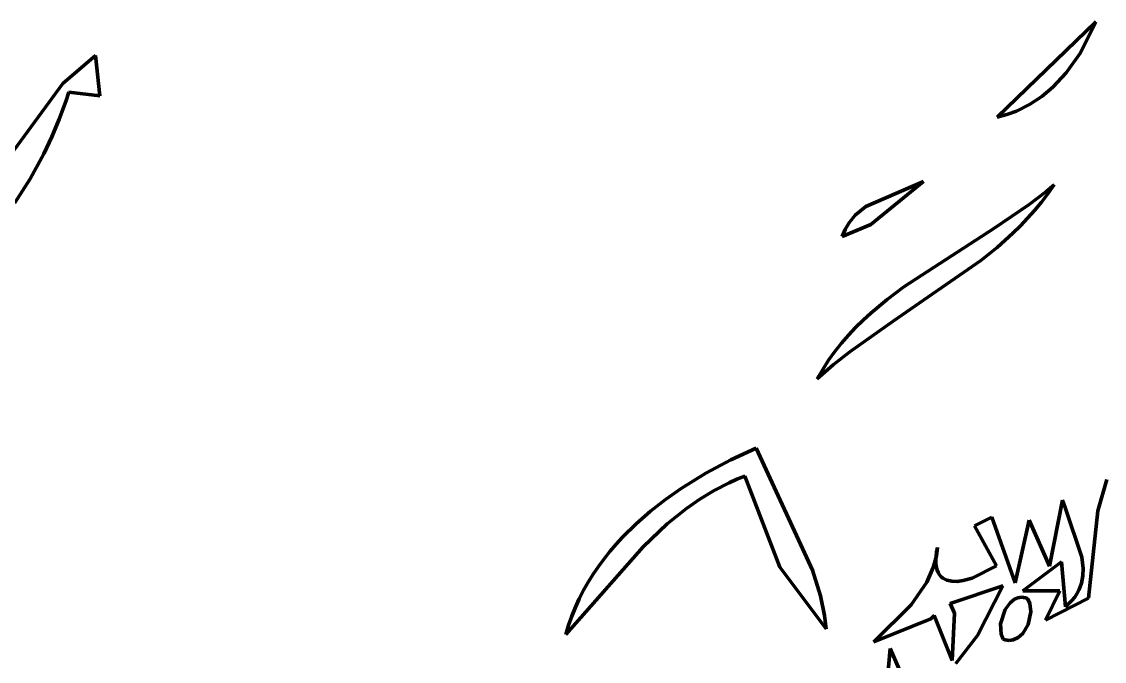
# Model space of a CAD drawing. Header units: millimetres. Extents: x 0 to 9.3, y 0 to 12.
# Drawn here: x 1.42 to 2.51, y 6.828 to 7.471 of the extents above; entities that cross this region are included whole.
import ezdxf

# ---------------------------------------------------------------- set-up
doc = ezdxf.new("R2010")
doc.units = ezdxf.units.MM
doc.layers.add('color#010101ff', color=7, linetype='CONTINUOUS', lineweight=100)
doc.layers.add('color#ffffffff', color=7, linetype='CONTINUOUS', lineweight=100)

msp = doc.modelspace()

# ---------------------------------------------------------------- linework, layer by layer
at = {"layer": 'color#010101ff'}
for p, q in [((2.4022, 7.3751), (2.5015, 7.471)), ((2.5015, 7.471), (2.486, 7.4398)), ((1.4616, 7.4088), (1.4947, 7.437)), ((1.4947, 7.437), (1.4989, 7.3965)), ((2.486, 7.4398), (2.4717, 7.4195)), ((2.4717, 7.4195), (2.4584, 7.4051)), ((1.3944, 7.3173), (1.4616, 7.4088)), ((2.4584, 7.4051), (2.4471, 7.3957)), ((1.4647, 7.3908), (1.4582, 7.3728)), ((1.4677, 7.4), (1.4647, 7.3908)), ((1.4989, 7.3965), (1.4677, 7.4)), ((2.4471, 7.3957), (2.4349, 7.3876)), ((2.4216, 7.3811), (2.4121, 7.3777)), ((2.4349, 7.3876), (2.4216, 7.3811)), ((1.4582, 7.3728), (1.4508, 7.3552)), ((2.4121, 7.3777), (2.4022, 7.3751)), ((1.4508, 7.3552), (1.4426, 7.338)), ((1.4426, 7.338), (1.4288, 7.313)), ((1.4288, 7.313), (1.4134, 7.2889)), ((2.2699, 7.2851), (2.3282, 7.3102)), ((2.3282, 7.3102), (2.2752, 7.2669)), ((2.4513, 7.3), (2.4595, 7.3068)), ((2.4595, 7.3068), (2.4533, 7.2979)), ((2.4344, 7.287), (2.4513, 7.3)), ((2.4533, 7.2979), (2.4468, 7.2893)), ((2.2594, 7.2762), (2.2699, 7.2851)), ((2.3988, 7.2629), (2.4344, 7.287)), ((2.44, 7.2811), (2.4329, 7.2732)), ((2.4468, 7.2893), (2.44, 7.2811)), ((2.2528, 7.2682), (2.2594, 7.2762)), ((2.4329, 7.2732), (2.4256, 7.2655)), ((2.2752, 7.2669), (2.2464, 7.255)), ((2.2464, 7.255), (2.2493, 7.2619)), ((2.2493, 7.2619), (2.2528, 7.2682)), ((2.3084, 7.2043), (2.3988, 7.2629)), ((2.4256, 7.2655), (2.418, 7.2581)), ((2.418, 7.2581), (2.4022, 7.244)), ((2.4022, 7.244), (2.3858, 7.2306)), ((2.3858, 7.2306), (2.2976, 7.1698)), ((2.2914, 7.1915), (2.3084, 7.2043)), ((2.2751, 7.1778), (2.2914, 7.1915)), ((2.2673, 7.1707), (2.2751, 7.1778)), ((2.2525, 7.1555), (2.2598, 7.1632)), ((2.2976, 7.1698), (2.2539, 7.1389)), ((2.2598, 7.1632), (2.2673, 7.1707)), ((2.2456, 7.1475), (2.2525, 7.1555)), ((2.2326, 7.1304), (2.2389, 7.1391)), ((2.2539, 7.1389), (2.2372, 7.1257)), ((2.2389, 7.1391), (2.2456, 7.1475)), ((2.2267, 7.1212), (2.2326, 7.1304)), ((2.2372, 7.1257), (2.2211, 7.1117)), ((2.2211, 7.1117), (2.2267, 7.1212)), ((2.1342, 7.0302), (2.1598, 7.0421)), ((2.1598, 7.0421), (2.2163, 6.9192)), ((2.1089, 7.0167), (2.1342, 7.0302)), ((2.0842, 7.0015), (2.1089, 7.0167)), ((2.1401, 7.0107), (2.1324, 7.0072)), ((2.1481, 7.0139), (2.1401, 7.0107)), ((2.1834, 6.9223), (2.1481, 7.0139)), ((2.5035, 6.9789), (2.5125, 7.0106)), ((2.0684, 6.9903), (2.0842, 7.0015)), ((2.1174, 6.9995), (2.1031, 6.9908)), ((2.1324, 7.0072), (2.1174, 6.9995)), ((2.0532, 6.9785), (2.0684, 6.9903)), ((2.1031, 6.9908), (2.0894, 6.9813)), ((2.4551, 6.9232), (2.4682, 6.9898)), ((2.4682, 6.9898), (2.4706, 6.9824)), ((2.0388, 6.9658), (2.0532, 6.9785)), ((2.0894, 6.9813), (2.07, 6.9657)), ((2.4706, 6.9824), (2.4876, 6.9323)), ((2.4941, 6.891), (2.5035, 6.9789)), ((2.0252, 6.9523), (2.0388, 6.9658)), ((2.07, 6.9657), (2.0458, 6.9427)), ((2.3793, 6.964), (2.3969, 6.9726)), ((2.3969, 6.9726), (2.4204, 6.9064)), ((2.4204, 6.9064), (2.4344, 6.9695)), ((2.4344, 6.9695), (2.4551, 6.9232)), ((2.4015, 6.9235), (2.3793, 6.964)), ((2.0458, 6.9427), (1.9681, 6.8547)), ((2.0125, 6.9381), (2.0187, 6.9453)), ((2.0187, 6.9453), (2.0252, 6.9523)), ((2.0066, 6.9307), (2.0125, 6.9381)), ((2.338, 6.9218), (2.3411, 6.9337)), ((2.3407, 6.9329), (2.3405, 6.9289)), ((2.3412, 6.9373), (2.3407, 6.9329)), ((2.3411, 6.9337), (2.3422, 6.9421)), ((2.3422, 6.9421), (2.3412, 6.9373)), ((2.4876, 6.9323), (2.4889, 6.9208)), ((1.9957, 6.9152), (2.001, 6.9231)), ((2.001, 6.9231), (2.0066, 6.9307)), ((2.2303, 6.8602), (2.1834, 6.9223)), ((2.3316, 6.9072), (2.338, 6.9218)), ((2.3405, 6.9289), (2.3406, 6.9253)), ((2.3406, 6.9253), (2.3411, 6.9221)), ((2.3411, 6.9221), (2.3418, 6.9193)), ((2.3772, 6.9113), (2.4015, 6.9235)), ((2.467, 6.9275), (2.4281, 6.8983)), ((2.471, 6.8825), (2.467, 6.9275)), ((2.4889, 6.9208), (2.4885, 6.9134)), ((1.9906, 6.9072), (1.9957, 6.9152)), ((2.2163, 6.9192), (2.2243, 6.8935)), ((2.3418, 6.9193), (2.3429, 6.9168)), ((2.3429, 6.9168), (2.3442, 6.9147)), ((2.3442, 6.9147), (2.3457, 6.9128)), ((2.3457, 6.9128), (2.3475, 6.9113)), ((2.3475, 6.9113), (2.3495, 6.9101)), ((2.3495, 6.9101), (2.3517, 6.9092)), ((2.3679, 6.9088), (2.3772, 6.9113)), ((2.4885, 6.9134), (2.4871, 6.9061)), ((1.9816, 6.8905), (1.986, 6.899)), ((1.986, 6.899), (1.9906, 6.9072)), ((2.3156, 6.8844), (2.3316, 6.9072)), ((2.3517, 6.9092), (2.3566, 6.9081)), ((2.408, 6.9035), (2.355, 6.8858)), ((2.3566, 6.9081), (2.3621, 6.908)), ((2.3621, 6.908), (2.3679, 6.9088)), ((2.3824, 6.8534), (2.408, 6.9035)), ((2.4844, 6.899), (2.4825, 6.8956)), ((2.4859, 6.9025), (2.4844, 6.899)), ((2.4871, 6.9061), (2.4859, 6.9025)), ((1.9777, 6.8819), (1.9816, 6.8905)), ((2.2243, 6.8935), (2.2286, 6.8737)), ((2.4197, 6.8901), (2.4152, 6.8865)), ((2.4231, 6.8915), (2.4197, 6.8901)), ((2.4268, 6.892), (2.4231, 6.8915)), ((2.4307, 6.8915), (2.4268, 6.892)), ((2.4281, 6.8983), (2.4652, 6.8986)), ((2.4327, 6.8909), (2.4307, 6.8915)), ((2.4352, 6.8857), (2.4327, 6.8909)), ((2.4652, 6.8986), (2.4508, 6.869)), ((2.4508, 6.869), (2.4941, 6.891)), ((2.4776, 6.8889), (2.4745, 6.8856)), ((2.4803, 6.8922), (2.4776, 6.8889)), ((2.4825, 6.8956), (2.4803, 6.8922)), ((1.9741, 6.873), (1.9777, 6.8819)), ((2.2781, 6.8471), (2.3156, 6.8844)), ((2.355, 6.8858), (2.3592, 6.876)), ((2.4103, 6.8798), (2.4057, 6.8651)), ((2.4152, 6.8865), (2.4103, 6.8798)), ((2.4336, 6.8647), (2.4363, 6.8775)), ((2.4363, 6.8775), (2.4352, 6.8857)), ((2.4745, 6.8856), (2.471, 6.8825)), ((1.9709, 6.864), (1.9741, 6.873)), ((2.2286, 6.8737), (2.2303, 6.8602)), ((2.3354, 6.8703), (2.2781, 6.8471)), ((2.3389, 6.8737), (2.3354, 6.8703)), ((2.357, 6.8285), (2.3389, 6.8737)), ((2.3592, 6.876), (2.357, 6.8285)), ((1.9681, 6.8547), (1.9709, 6.864)), ((2.4057, 6.8651), (2.4062, 6.8549)), ((2.4235, 6.8515), (2.428, 6.8555)), ((2.428, 6.8555), (2.4336, 6.8647)), ((2.3606, 6.8252), (2.3824, 6.8534)), ((2.4062, 6.8549), (2.4083, 6.8498)), ((2.4083, 6.8498), (2.4104, 6.8491)), ((2.4104, 6.8491), (2.4145, 6.8486)), ((2.4145, 6.8486), (2.4183, 6.8491)), ((2.4183, 6.8491), (2.4235, 6.8515)), ((2.2849, 6.7264), (2.2945, 6.8403)), ((2.2945, 6.8403), (2.3167, 6.7901))]:
    msp.add_line(p, q, dxfattribs=at)
at = {"layer": 'color#ffffffff'}
for p, q in [((2.5015, 7.471), (2.4022, 7.3751)), ((2.486, 7.4398), (2.5015, 7.471)), ((1.4947, 7.437), (1.4616, 7.4088)), ((1.4989, 7.3965), (1.4947, 7.437)), ((2.4717, 7.4195), (2.486, 7.4398)), ((2.4584, 7.4051), (2.4717, 7.4195)), ((1.4616, 7.4088), (1.3944, 7.3173)), ((2.4471, 7.3957), (2.4584, 7.4051)), ((1.4582, 7.3728), (1.4647, 7.3908)), ((1.4647, 7.3908), (1.4677, 7.4)), ((1.4677, 7.4), (1.4989, 7.3965)), ((2.4349, 7.3876), (2.4471, 7.3957)), ((2.4121, 7.3777), (2.4216, 7.3811)), ((2.4216, 7.3811), (2.4349, 7.3876)), ((1.4508, 7.3552), (1.4582, 7.3728)), ((2.4022, 7.3751), (2.4121, 7.3777)), ((1.4426, 7.338), (1.4508, 7.3552)), ((1.4288, 7.313), (1.4426, 7.338)), ((1.4134, 7.2889), (1.4288, 7.313)), ((2.3282, 7.3102), (2.2699, 7.2851)), ((2.2752, 7.2669), (2.3282, 7.3102)), ((2.4595, 7.3068), (2.4513, 7.3)), ((2.4533, 7.2979), (2.4595, 7.3068)), ((2.4513, 7.3), (2.4344, 7.287)), ((2.4468, 7.2893), (2.4533, 7.2979)), ((2.2699, 7.2851), (2.2594, 7.2762)), ((2.4344, 7.287), (2.3988, 7.2629)), ((2.4329, 7.2732), (2.44, 7.2811)), ((2.44, 7.2811), (2.4468, 7.2893)), ((2.2594, 7.2762), (2.2528, 7.2682)), ((2.4256, 7.2655), (2.4329, 7.2732)), ((2.2464, 7.255), (2.2752, 7.2669)), ((2.2493, 7.2619), (2.2464, 7.255)), ((2.2528, 7.2682), (2.2493, 7.2619)), ((2.3988, 7.2629), (2.3084, 7.2043)), ((2.418, 7.2581), (2.4256, 7.2655)), ((2.4022, 7.244), (2.418, 7.2581)), ((2.3858, 7.2306), (2.4022, 7.244)), ((2.2976, 7.1698), (2.3858, 7.2306)), ((2.3084, 7.2043), (2.2914, 7.1915)), ((2.2914, 7.1915), (2.2751, 7.1778)), ((2.2751, 7.1778), (2.2673, 7.1707)), ((2.2598, 7.1632), (2.2525, 7.1555)), ((2.2539, 7.1389), (2.2976, 7.1698)), ((2.2673, 7.1707), (2.2598, 7.1632)), ((2.2525, 7.1555), (2.2456, 7.1475)), ((2.2389, 7.1391), (2.2326, 7.1304)), ((2.2372, 7.1257), (2.2539, 7.1389)), ((2.2456, 7.1475), (2.2389, 7.1391)), ((2.2326, 7.1304), (2.2267, 7.1212)), ((2.2211, 7.1117), (2.2372, 7.1257)), ((2.2267, 7.1212), (2.2211, 7.1117)), ((2.1598, 7.0421), (2.1342, 7.0302)), ((2.2163, 6.9192), (2.1598, 7.0421)), ((2.1342, 7.0302), (2.1089, 7.0167)), ((2.1089, 7.0167), (2.0842, 7.0015)), ((2.1324, 7.0072), (2.1401, 7.0107)), ((2.1401, 7.0107), (2.1481, 7.0139)), ((2.1481, 7.0139), (2.1834, 6.9223)), ((2.5125, 7.0106), (2.5035, 6.9789)), ((2.0842, 7.0015), (2.0684, 6.9903)), ((2.1031, 6.9908), (2.1174, 6.9995)), ((2.1174, 6.9995), (2.1324, 7.0072)), ((2.0684, 6.9903), (2.0532, 6.9785)), ((2.0894, 6.9813), (2.1031, 6.9908)), ((2.4682, 6.9898), (2.4551, 6.9232)), ((2.4706, 6.9824), (2.4682, 6.9898)), ((2.0532, 6.9785), (2.0388, 6.9658)), ((2.07, 6.9657), (2.0894, 6.9813)), ((2.4876, 6.9323), (2.4706, 6.9824)), ((2.5035, 6.9789), (2.4941, 6.891)), ((2.0388, 6.9658), (2.0252, 6.9523)), ((2.0458, 6.9427), (2.07, 6.9657)), ((2.3969, 6.9726), (2.3793, 6.964)), ((2.4204, 6.9064), (2.3969, 6.9726)), ((2.4344, 6.9695), (2.4204, 6.9064)), ((2.4551, 6.9232), (2.4344, 6.9695)), ((2.3793, 6.964), (2.4015, 6.9235)), ((1.9681, 6.8547), (2.0458, 6.9427)), ((2.0187, 6.9453), (2.0125, 6.9381)), ((2.0252, 6.9523), (2.0187, 6.9453)), ((2.0125, 6.9381), (2.0066, 6.9307)), ((2.3411, 6.9337), (2.338, 6.9218)), ((2.3405, 6.9289), (2.3407, 6.9329)), ((2.3407, 6.9329), (2.3412, 6.9373)), ((2.3422, 6.9421), (2.3411, 6.9337)), ((2.3412, 6.9373), (2.3422, 6.9421)), ((2.4889, 6.9208), (2.4876, 6.9323)), ((2.001, 6.9231), (1.9957, 6.9152)), ((2.0066, 6.9307), (2.001, 6.9231)), ((2.1834, 6.9223), (2.2303, 6.8602)), ((2.338, 6.9218), (2.3316, 6.9072)), ((2.3406, 6.9253), (2.3405, 6.9289)), ((2.3411, 6.9221), (2.3406, 6.9253)), ((2.3418, 6.9193), (2.3411, 6.9221)), ((2.4015, 6.9235), (2.3772, 6.9113)), ((2.4281, 6.8983), (2.467, 6.9275)), ((2.467, 6.9275), (2.471, 6.8825)), ((2.4885, 6.9134), (2.4889, 6.9208)), ((1.9957, 6.9152), (1.9906, 6.9072)), ((2.2243, 6.8935), (2.2163, 6.9192)), ((2.3429, 6.9168), (2.3418, 6.9193)), ((2.3442, 6.9147), (2.3429, 6.9168)), ((2.3457, 6.9128), (2.3442, 6.9147)), ((2.3475, 6.9113), (2.3457, 6.9128)), ((2.3495, 6.9101), (2.3475, 6.9113)), ((2.3517, 6.9092), (2.3495, 6.9101)), ((2.3772, 6.9113), (2.3679, 6.9088)), ((2.4871, 6.9061), (2.4885, 6.9134)), ((1.986, 6.899), (1.9816, 6.8905)), ((1.9906, 6.9072), (1.986, 6.899)), ((2.3316, 6.9072), (2.3156, 6.8844)), ((2.3566, 6.9081), (2.3517, 6.9092)), ((2.355, 6.8858), (2.408, 6.9035)), ((2.3621, 6.908), (2.3566, 6.9081)), ((2.3679, 6.9088), (2.3621, 6.908)), ((2.408, 6.9035), (2.3824, 6.8534)), ((2.4825, 6.8956), (2.4844, 6.899)), ((2.4844, 6.899), (2.4859, 6.9025)), ((2.4859, 6.9025), (2.4871, 6.9061)), ((1.9816, 6.8905), (1.9777, 6.8819)), ((2.2286, 6.8737), (2.2243, 6.8935)), ((2.4152, 6.8865), (2.4197, 6.8901)), ((2.4197, 6.8901), (2.4231, 6.8915)), ((2.4231, 6.8915), (2.4268, 6.892)), ((2.4268, 6.892), (2.4307, 6.8915)), ((2.4652, 6.8986), (2.4281, 6.8983)), ((2.4307, 6.8915), (2.4327, 6.8909)), ((2.4327, 6.8909), (2.4352, 6.8857)), ((2.4508, 6.869), (2.4652, 6.8986)), ((2.4941, 6.891), (2.4508, 6.869)), ((2.4745, 6.8856), (2.4776, 6.8889)), ((2.4776, 6.8889), (2.4803, 6.8922)), ((2.4803, 6.8922), (2.4825, 6.8956)), ((1.9777, 6.8819), (1.9741, 6.873)), ((2.3156, 6.8844), (2.2781, 6.8471)), ((2.3592, 6.876), (2.355, 6.8858)), ((2.4057, 6.8651), (2.4103, 6.8798)), ((2.4103, 6.8798), (2.4152, 6.8865)), ((2.4363, 6.8775), (2.4336, 6.8647)), ((2.4352, 6.8857), (2.4363, 6.8775)), ((2.471, 6.8825), (2.4745, 6.8856)), ((1.9741, 6.873), (1.9709, 6.864)), ((2.2303, 6.8602), (2.2286, 6.8737)), ((2.2781, 6.8471), (2.3354, 6.8703)), ((2.3354, 6.8703), (2.3389, 6.8737)), ((2.3389, 6.8737), (2.357, 6.8285)), ((2.357, 6.8285), (2.3592, 6.876)), ((1.9709, 6.864), (1.9681, 6.8547)), ((2.4062, 6.8549), (2.4057, 6.8651)), ((2.428, 6.8555), (2.4235, 6.8515)), ((2.4336, 6.8647), (2.428, 6.8555)), ((2.3824, 6.8534), (2.3606, 6.8252)), ((2.4083, 6.8498), (2.4062, 6.8549)), ((2.4104, 6.8491), (2.4083, 6.8498)), ((2.4145, 6.8486), (2.4104, 6.8491)), ((2.4183, 6.8491), (2.4145, 6.8486)), ((2.4235, 6.8515), (2.4183, 6.8491)), ((2.2945, 6.8403), (2.2849, 6.7264)), ((2.3167, 6.7901), (2.2945, 6.8403))]:
    msp.add_line(p, q, dxfattribs=at)

doc.saveas('drawing.dxf')
